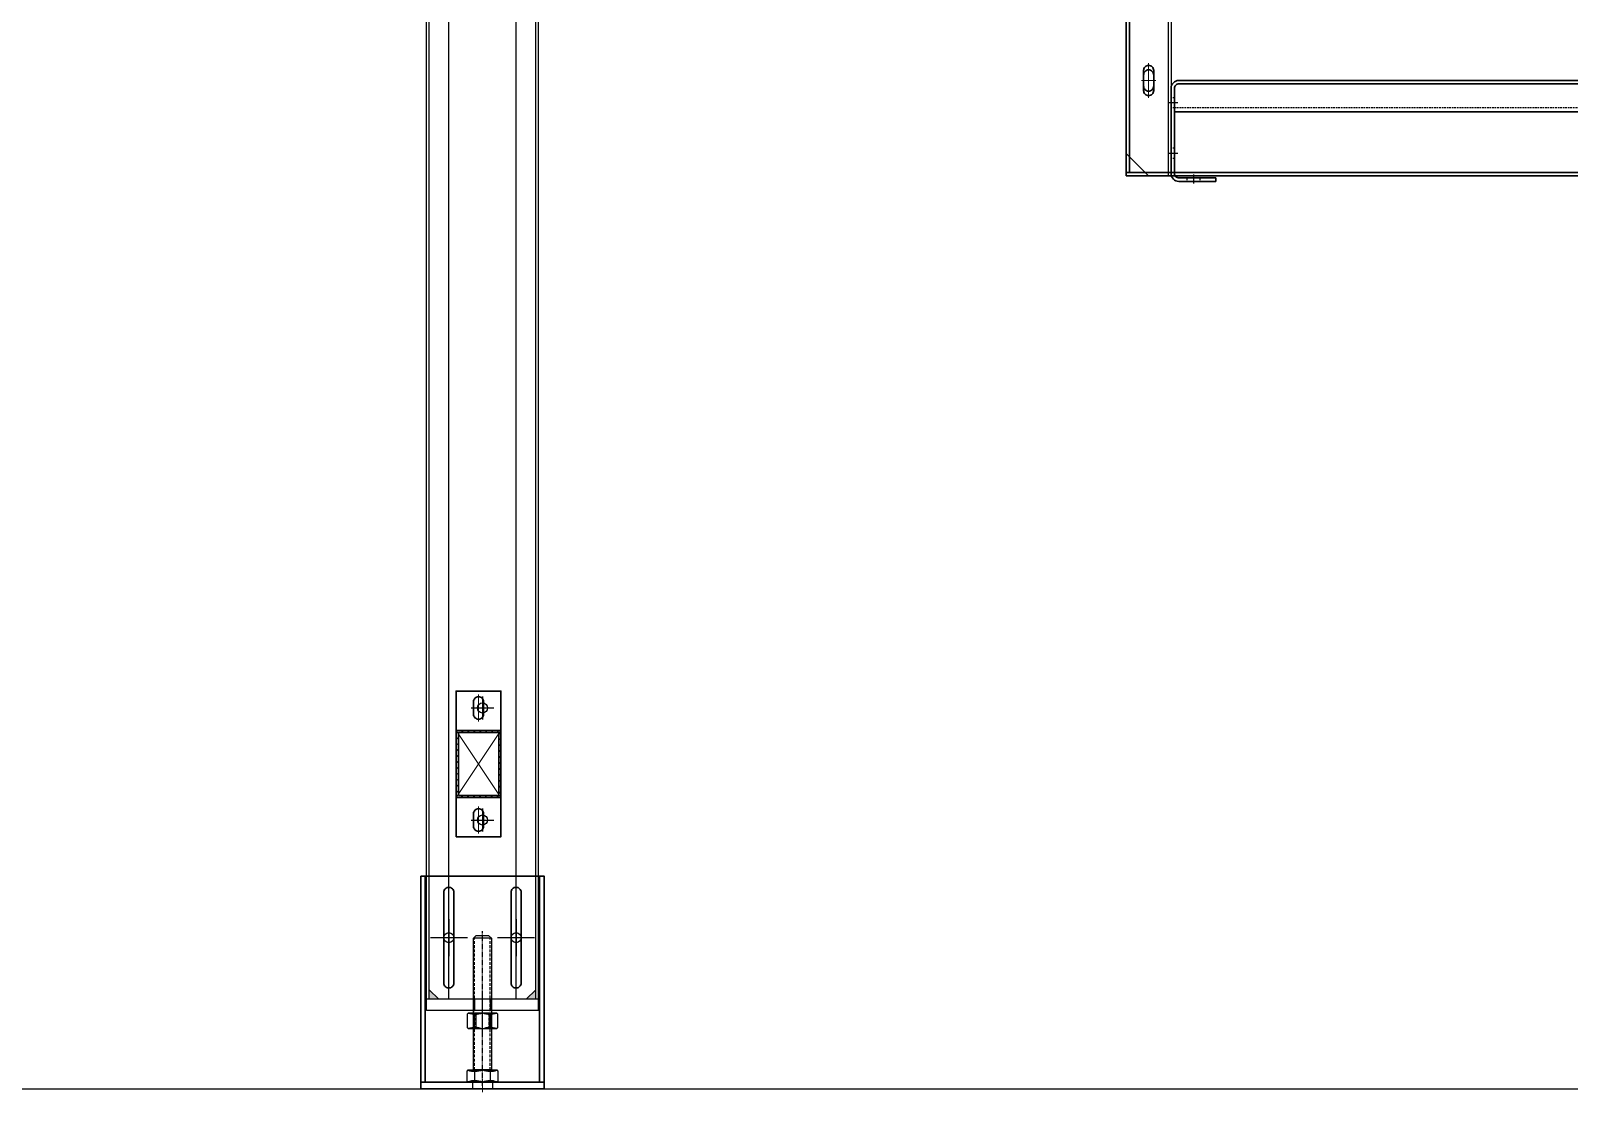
# Model space of a CAD drawing. Header units: millimetres. Extents: x 845401 to 948039, y 511594 to 550263.
# Drawn here: x 931213 to 932586, y 525244 to 526192 of the extents above; entities that cross this region are included whole.
import ezdxf

# ---------------------------------------------------------------- set-up
doc = ezdxf.new("R2010")
doc.units = ezdxf.units.MM
for name, pattern in [('ACAD_ISO02W100', [15, 12, -3]), ('CENTER', [0]), ('CENTER2', [28.575, 19.05, -3.175, 3.175, -3.175]), ('DASHED', [0.75, 0.5, -0.25]), ('HIDDEN', [0.375, 0.25, -0.125])]:
    doc.linetypes.add(name, pattern=pattern)
for name, color, linetype in [('00', 7, 'Continuous'), ('3中心线层', 1, 'CENTER'), ('4虚线层', 6, 'DASHED'), ('5剖面线层', 2, 'Continuous'), ('虚线', 4, 'ACAD_ISO02W100')]:
    doc.layers.add(name, color=color, linetype=linetype)
for name, color, linetype, lineweight in [('中心线', 1, 'CENTER', 9), ('剖面线', 6, 'Continuous', 15), ('标注线', 3, 'Continuous', 15), ('粗实线', 7, 'Continuous', 30), ('细实线', 2, 'Continuous', 18)]:
    doc.layers.add(name, color=color, linetype=linetype, lineweight=lineweight)

# ---------------------------------------------------------------- blocks, each defined once
blk = doc.blocks.new('A$C2E170EB7')
at = {"layer": '中心线'}
for p, q in [((25, 186), (25, 90)), ((85, 186), (85, 90)), ((17.5, 138), (32.5, 138)), ((92.5, 138), (77.5, 138)), ((55, 12), (55, 0))]:
    blk.add_line(p, q, dxfattribs=at)
at = {"layer": '粗实线'}
for p, q in [((4, 193), (4, 9)), ((106, 193), (106, 9))]:
    blk.add_line(p, q, dxfattribs=at)
for points in [[(0, 193), (110, 193), (110, 9), (0, 9)], [(0, 9), (110, 9), (110, 3), (0, 3)]]:
    blk.add_lwpolyline(points, close=True, dxfattribs=at)
for points in [[(25, 183), (25, 183, -0.414214), (29.5, 178.5), (29.5, 97.5, -0.414214), (25, 93), (25, 93, -0.414214), (20.5, 97.5), (20.5, 178.5, -0.414214)], [(85, 183), (85, 183, 0.414214), (80.5, 178.5), (80.5, 97.5, 0.414214), (85, 93), (85, 93, 0.414214), (89.5, 97.5), (89.5, 178.5, 0.414214)]]:
    blk.add_lwpolyline(points, format="xyb", close=True, dxfattribs=at)
at = {"layer": '虚线', "ltscale": 0.5}
for p, q in [((46, 9), (46, 3)), ((64, 9), (64, 3))]:
    blk.add_line(p, q, dxfattribs=at)
blk = doc.blocks.new('ew323')
at = {"color": 2, "linetype": 'HIDDEN', "ltscale": 10}
for p, q in [((-1.5, 60.5), (-1.5, 46)), ((10.5, 60.5), (10.5, 46))]:
    blk.add_line(p, q, dxfattribs=at)
at = {"color": 2}
for p, q in [((-1.5, 47.2), (-1.5, 59.2)), ((10.5, 47.2), (10.5, 59.2))]:
    blk.add_line(p, q, dxfattribs=at)
at = {"color": 1, "linetype": 'CENTER2', "ltscale": 0.25}
blk.add_line((4.5, 63.3), (4.5, 41.9), dxfattribs=at)
at = {"color": 2}
blk.add_lwpolyline([(-8, 60.5), (17, 60.5), (18, 59.5), (18, 47), (17, 46), (-8, 46), (-9, 47), (-9, 59.5)], close=True, dxfattribs=at)
blk.add_lwpolyline([(-2.5, 46), (-2.5, 60.5), (11.5, 60.5), (11.5, 46)], dxfattribs=at)
for centre, start, end in [((-2.3, 78.3), 251.7208, 290.8675), ((11.3, 78.3), 249.1325, 288.2792), ((-2.3, 28.2), 69.1325, 108.2792), ((11.3, 28.2), 71.7208, 110.8675)]:
    blk.add_arc(centre, 19.1, start, end, dxfattribs=at)
blk = doc.blocks.new('A$C7142694E')
at = {"color": 1, "linetype": 'CENTER2', "ltscale": 0.25}
blk.add_line((13.8, 0, 0), (13.8, 137.8, 0), dxfattribs=at)
at = {"color": 2}
for p, q in [((21.8, 131.6, 0), (5.8, 131.6, 0)), ((6.8, 12.9, 0), (6.8, 4.3, 0)), ((20.7, 12.9, 0), (20.7, 4.3, 0))]:
    blk.add_line(p, q, dxfattribs=at)
at = {"color": 2, "linetype": 'HIDDEN', "ltscale": 10}
for p, q in [((6.8, 14.1, 0), (6.8, 131.6, 0)), ((20.8, 14.1, 0), (20.8, 131.6, 0))]:
    blk.add_line(p, q, dxfattribs=at)
at = {"color": 2, "elevation": 0}
for points in [[(21.8, 14.1), (5.8, 14.1), (5.8, 131.6), (8.3, 134.1), (19.3, 134.1), (21.8, 131.6)], [(26.5, 3.1), (1, 3.1), (0, 4.1), (0, 13.1), (1, 14.1), (26.5, 14.1), (27.5, 13.1), (27.5, 4.1)]]:
    blk.add_lwpolyline(points, close=True, dxfattribs=at)
at = {"color": 2}
for centre, start, end in [((6.9, 32.7, 0), 252.0147, 290.2789), ((20.6, 32.7, 0), 249.7211, 287.9853), ((6.9, -15.5, 0), 69.7211, 107.9853), ((20.6, -15.5, 0), 72.0147, 110.2789)]:
    blk.add_arc(centre, 19.9, start, end, dxfattribs=at)
at = {"rotation": 180}
blk.add_blockref('ew323', (18.3, 111.1, 0), dxfattribs=at)
blk = doc.blocks.new('A$C39C60854')
at = {"layer": '剖面线'}
h = blk.add_hatch(dxfattribs=at)
h.set_pattern_fill('ANSI31', color=256, scale=30, style=0)
h.set_pattern_definition([(45, (-776643, 668927.5), (-2.65165043, 2.65165043), [])])
h.paths.add_polyline_path([(0, 40), (0, 0), (60, 0), (60, 40)])
h.paths.add_polyline_path([(58, 38), (58, 2), (2, 2), (2, 38)], flags=16)
at = {"layer": '粗实线'}
for points in [[(0, 40), (60, 40), (60, 0), (0, 0)], [(2, 38), (58, 38), (58, 2), (2, 2)]]:
    blk.add_lwpolyline(points, close=True, dxfattribs=at)
blk = doc.blocks.new('A$C771F760B')
at = {"layer": '中心线'}
for p, q in [((32, 20), (8, 20)), ((20, 13.5), (20, 26.5)), ((108, 20), (132, 20)), ((120, 13.5), (120, 26.5))]:
    blk.add_line(p, q, dxfattribs=at)
at = {"layer": '粗实线', "color": 0}
blk.add_lwpolyline([(5, 40), (5, 0), (135, 0), (135, 40)], close=True, dxfattribs=at)
for points in [[(25.5, 24.5), (14.5, 24.5, 0.414214), (10, 20), (10, 20, 0.414214), (14.5, 15.5), (25.5, 15.5, 0.414214), (30, 20), (30, 20, 0.414214)], [(114.5, 24.5), (125.5, 24.5, -0.414214), (130, 20), (130, 20, -0.414214), (125.5, 15.5), (114.5, 15.5, -0.414214), (110, 20), (110, 20, -0.414214)]]:
    blk.add_lwpolyline(points, format="xyb", close=True, dxfattribs=at)
at = {"layer": '细实线'}
for p, q in [((40, 0), (100, 40)), ((40, 40), (100, 0))]:
    blk.add_line(p, q, dxfattribs=at)
at = {"layer": '粗实线'}
blk.add_blockref('A$C39C60854', (40, 0), dxfattribs=at)
blk = doc.blocks.new('G$C35DE5BEC')
at = {"linetype": 'ByBlock', "lineweight": -2}
h = blk.add_hatch(color=2, dxfattribs=at)
h.paths.add_polyline_path([(2.5, -120.3), (2.5, -128.8), (11, -128.8)])
h.paths.add_polyline_path([(89, -128.8), (97.5, -128.8), (97.5, -120.3)])
for p, q in [((0, -138.8, 0), (0, 990.4, 0)), ((100, 990.4, 0), (0, 990.4, 0)), ((100, -138.8, 0), (100, 990.4, 0)), ((100, -128.8, 0), (0, -128.8, 0)), ((100, -138.8, 0), (0, -138.8, 0))]:
    blk.add_line(p, q)
for centre in [(50, 980.4, 0), (50, 965.4, 0), (50, 920.4, 0), (50, 131.2, 0), (50, 31.2, 0), (20, -73.8, 0), (80, -73.8, 0)]:
    blk.add_circle(centre, 4.5)
at = {"layer": '3中心线层'}
for p, q in [((42.5, 980.4, 0), (57.5, 980.4, 0)), ((50, 972.9, 0), (50, 987.9, 0)), ((42.5, 965.4, 0), (57.5, 965.4, 0)), ((50, 957.9, 0), (50, 972.9, 0)), ((42.5, 920.4, 0), (57.5, 920.4, 0)), ((50, 912.9, 0), (50, 927.9, 0)), ((50, 141.4, 0), (50, 121, 0)), ((39.8, 131.2, 0), (60.2, 131.2, 0)), ((50, 41.4, 0), (50, 21, 0)), ((39.8, 31.2, 0), (60.2, 31.2, 0)), ((20, -57.3, 0), (20, -90.3, 0)), ((80, -57.3, 0), (80, -90.3, 0)), ((3.5, -73.8, 0), (36.5, -73.8, 0)), ((63.5, -73.8, 0), (96.5, -73.8, 0)), ((50, -147.1, 0), (50, -120.9, 0))]:
    blk.add_line(p, q, dxfattribs=at)
at = {"layer": '4虚线层'}
for p, q in [((2.5, -128.8, 0), (2.5, 990.4, 0)), ((20, -128.8, 0), (20, 990.4, 0)), ((80, -128.8, 0), (80, 990.4, 0)), ((97.5, -128.8, 0), (97.5, 990.4, 0)), ((42, -128.8, 0), (42, -138.8, 0)), ((43, -128.8, 0), (43, -138.8, 0)), ((57, -128.8, 0), (57, -138.8, 0)), ((58, -128.8, 0), (58, -138.8, 0))]:
    blk.add_line(p, q, dxfattribs=at)
at = {"layer": '5剖面线层'}
for p, q in [((11, -128.8, 0), (2.5, -120.3, 0)), ((89, -128.8, 0), (97.5, -120.3, 0))]:
    blk.add_line(p, q, dxfattribs=at)
blk = doc.blocks.new('A$C790801E5')
at = {"layer": '粗实线', "color": 0, "linetype": 'ByBlock'}
for p, q in [((2, 1222), (2, 1255)), ((9, 1262), (85, 1262)), ((64, 1259), (64, 5)), ((92, 1255), (92, 9)), ((5, 1222), (2, 1222)), ((2, 42), (2, 9)), ((5, 42), (2, 42)), ((85, 2), (9, 2))]:
    blk.add_line(p, q, dxfattribs=at)
blk.add_lwpolyline([(5, 1222), (5, 1255, -0.414214), (9, 1259), (85, 1259, -0.414214), (89, 1255), (89, 9, -0.414214), (85, 5), (9, 5, -0.414214), (5, 9), (5, 42)], format="xyb", dxfattribs=at)
for centre, start, end in [((9, 1255), 90, 180), ((85, 1255), 0, 90), ((9, 9), 180, 270), ((85, 9), 270, 0)]:
    blk.add_arc(centre, 7, start, end, dxfattribs=at)
at = {"layer": '虚线', "color": 1, "linetype": 'CENTER', "ltscale": 3}
for p, q in [((27, 1256), (27, 1264)), ((72, 1256), (72, 1264)), ((8, 1242), (0, 1242)), ((8, 22), (0, 22)), ((27, 8), (27, 0)), ((72, 8), (72, 0))]:
    blk.add_line(p, q, dxfattribs=at)
at = {"layer": '虚线', "color": 4, "linetype": 'DASHED', "ltscale": 3}
for p, q in [((22.5, 1259), (22.5, 1262)), ((31.5, 1259), (31.5, 1262)), ((67.5, 1259), (67.5, 1262)), ((68, 1259), (68, 5)), ((76.5, 1259), (76.5, 1262)), ((5, 1247.8), (2, 1247.8)), ((5, 1236.3), (2, 1236.3)), ((5, 27.8), (2, 27.8)), ((5, 16.3), (2, 16.3)), ((22.5, 5), (22.5, 2)), ((31.5, 5), (31.5, 2)), ((67.5, 5), (67.5, 2)), ((76.5, 5), (76.5, 2))]:
    blk.add_line(p, q, dxfattribs=at)
blk = doc.blocks.new('A$C726C712A')
at = {"layer": '中心线', "ltscale": 3}
for p, q in [((0, 6.5, 0), (23, 6.5, 0)), ((11.5, 0, 0), (11.5, 13, 0))]:
    blk.add_line(p, q, dxfattribs=at)
at = {"layer": '粗实线', "elevation": 0}
blk.add_lwpolyline([(6.5, 11), (16.5, 11, -0.414214), (21, 6.5), (21, 6.5, -0.414214), (16.5, 2), (6.5, 2, -0.414214), (2, 6.5), (2, 6.5, -0.414214)], format="xyb", close=True, dxfattribs=at)
blk = doc.blocks.new('A$C63786812')
at = {"color": 0, "linetype": 'ByBlock'}
for p, q in [((2.5, 391.5, 0), (37.5, 391.5, 0)), ((2.5, 374, 0), (2.5, 391.5, 0)), ((37.5, 391.5, 0), (37.5, 9, 0)), ((2.5, 374, 0), (0, 374, 0))]:
    blk.add_line(p, q, dxfattribs=at)
at = {"color": 0, "linetype": 'ByBlock', "elevation": 0}
blk.add_lwpolyline([(0, 394), (40, 394), (40, 9), (20, 9), (0, 29)], close=True, dxfattribs=at)
at = {"color": 0, "linetype": 'ByBlock', "rotation": 90}
blk.add_blockref('A$C726C712A', (26.5, 207.5, 0), dxfattribs=at)
at = {"layer": '标注线', "rotation": 90}
for p in [(26.5, 332.5, 0), (26.5, 82.5, 0)]:
    blk.add_blockref('A$C726C712A', p, dxfattribs=at)
blk = doc.blocks.new('G$C2BF52051')
at = {"color": 0, "linetype": 'ByBlock'}
for p, q in [((2.5, 582.5, 0), (37.5, 582.5, 0)), ((2.5, 565, 0), (2.5, 582.5, 0)), ((37.5, 582.5, 0), (37.5, 0, 0)), ((2.5, 565, 0), (0, 565, 0))]:
    blk.add_line(p, q, dxfattribs=at)
at = {"color": 0, "linetype": 'ByBlock', "elevation": 0}
blk.add_lwpolyline([(0, 585), (40, 585), (40, 0), (20, 0), (0, 20)], close=True, dxfattribs=at)
at = {"color": 0, "linetype": 'ByBlock', "rotation": 90}
blk.add_blockref('A$C726C712A', (26.5, 198.5, 0), dxfattribs=at)
at = {"layer": '标注线', "rotation": 90}
for p in [(26.5, 523.5, 0), (26.5, 423.5, 0), (26.5, 323.5, 0), (26.5, 73.5, 0)]:
    blk.add_blockref('A$C726C712A', p, dxfattribs=at)
blk = doc.blocks.new('GZSF23SWW2')
at = {"layer": '中心线', "ltscale": 3}
for p, q in [((-12.5, 0), (18.5, 0)), ((3, -6.5), (3, 6.5))]:
    blk.add_line(p, q, dxfattribs=at)
at = {"layer": '粗实线'}
blk.add_lwpolyline([(-6, 4.5), (12, 4.5, -0.414214), (16.5, 0), (16.5, 0, -0.414214), (12, -4.5), (-6, -4.5, -0.414214), (-10.5, 0), (-10.5, 0, -0.414214)], format="xyb", close=True, dxfattribs=at)
blk = doc.blocks.new('G$C00A92C18')
at = {"color": 4, "linetype": 'DASHED'}
blk.add_line((0, 357.4), (0, 582), dxfattribs=at)
blk.add_line((0, 357.4), (0, 582), dxfattribs=at)
at = {"layer": '粗实线'}
for p, q in [((0, 0), (0, 585)), ((0, 585), (1340, 585)), ((1340, 0), (1340, 585)), ((0, 565), (1340, 565)), ((3, 3), (3, 565)), ((0, 0), (0, 357.4)), ((1340, 3), (0, 3)), ((1340, 0), (0, 0))]:
    blk.add_line(p, q, dxfattribs=at)
blk.add_lwpolyline([(1337, 565), (1337, 3)], dxfattribs=at)
at = {"layer": '虚线'}
for p, q in [((0, 582), (1340, 582)), ((3, 565), (3, 582)), ((1337, 565), (1337, 582))]:
    blk.add_line(p, q, dxfattribs=at)
at = {"extrusion": (0, 0, -1), "xscale": -1, "zscale": -1, "rotation": 270}
for p in [(-20, 532), (-1320, 532), (-20, 432), (-1320, 432), (-20, 332), (-1320, 332), (-20, 207), (-1320, 207), (-20, 82), (-1320, 82)]:
    blk.add_blockref('GZSF23SWW2', p, dxfattribs=at)
blk = doc.blocks.new('A$Ca8e583b1')
blk.add_blockref('G$C00A92C18', (0, 7))
at = {"xscale": -1}
blk.add_blockref('G$C2BF52051', (1340, 7, 0), dxfattribs=at)
at = {"color": 0, "linetype": 'ByBlock', "lineweight": -2}
blk.add_blockref('A$C63786812', (0, -2, 0), dxfattribs=at)
at = {"color": 0, "linetype": 'ByBlock', "lineweight": -2, "rotation": 90.00000000000001}
blk.add_blockref('A$C790801E5', (1302, 0), dxfattribs=at)

msp = doc.modelspace()

# ---------------------------------------------------------------- linework, layer by layer
for p, q in [((926082.6, 525247.4), (936215.6, 525247.4)), ((926435.2, 525247.4, -3.6), (932582.8, 525247.4, -3.6))]:
    msp.add_line(p, q)

# ---------------------------------------------------------------- block references
msp.add_blockref('G$C35DE5BEC', (931566.2, 525456.2, 0))
at = {"color": 0, "linetype": 'ByBlock', "lineweight": -2}
for name, p in [('A$C2E170EB7', (931561.2, 525244.4)), ('A$C7142694E', (931602.4, 525250.3, 0))]:
    msp.add_blockref(name, p, dxfattribs=at)
at = {"layer": '00'}
msp.add_blockref('A$Ca8e583b1', (932190.6, 526055.4), dxfattribs=at)
at = {"layer": '粗实线', "rotation": 90.00000000000001}
msp.add_blockref('A$C771F760B', (931632.7, 525467.4, 0), dxfattribs=at)

doc.saveas('drawing.dxf')
